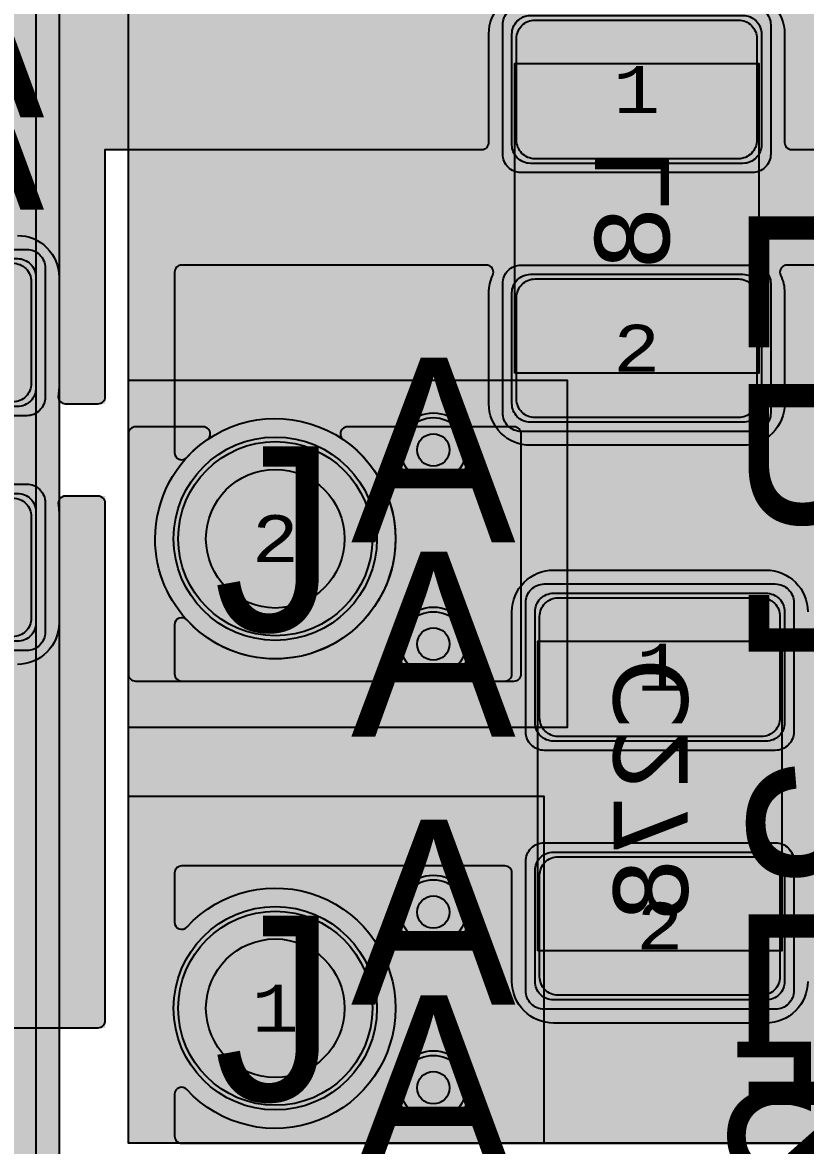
# Model space of a CAD drawing. Extents: x -28 to 199, y -61 to 255.
# Drawn here: x 21.35 to 29.83, y 217.97 to 230.12 of the extents above; entities that cross this region are included whole.
import ezdxf
from ezdxf.enums import TextEntityAlignment as Align

# ---------------------------------------------------------------- set-up
doc = ezdxf.new("R2010")
doc.units = 0
doc.header["$MEASUREMENT"] = 0
for name, color, linetype in [('ASSEMBLY_OUTLINES_BTM', 191, 'CONTINUOUS'), ('ASSEMBLY_PART_NUMBERS_BTM', 191, 'CONTINUOUS'), ('ASSEMBLY_REF_DES_BTM', 191, 'CONTINUOUS'), ('DRILL_DRAWING', 21, 'CONTINUOUS'), ('GENERATED_SILKSCREEN_BTM', 255, 'CONTINUOUS'), ('PART_HOLES_LAYER_2', 30, 'CONTINUOUS'), ('PART_HOLES_LAYER_3', 30, 'CONTINUOUS'), ('PART_HOLES_LAYER_BOTTOM', 30, 'CONTINUOUS'), ('PART_HOLES_LAYER_TOP', 30, 'CONTINUOUS'), ('PART_PADS_LAYER_2', 230, 'CONTINUOUS'), ('PART_PADS_LAYER_3', 81, 'CONTINUOUS'), ('PART_PADS_LAYER_BOTTOM', 10, 'CONTINUOUS'), ('PART_PADS_LAYER_TOP', 150, 'CONTINUOUS'), ('PART_PADS_SMD_BTM', 10, 'CONTINUOUS'), ('PIN_NUMBERS_BTM', 8, 'CONTINUOUS'), ('PIN_NUMBERS_TOP', 8, 'CONTINUOUS'), ('PLACEMENT_OUTLINES_BTM', 222, 'CONTINUOUS'), ('PLANE_DATA_LAYER_2', 230, 'CONTINUOUS'), ('PLANE_DATA_LAYER_3', 81, 'CONTINUOUS'), ('PLANE_DATA_LAYER_BOTTOM', 10, 'CONTINUOUS'), ('PLANE_DATA_LAYER_TOP', 150, 'CONTINUOUS'), ('PLANE_SHAPES_LAYER_2', 230, 'CONTINUOUS'), ('PLANE_SHAPES_LAYER_3', 81, 'CONTINUOUS'), ('PLANE_SHAPES_LAYER_BOTTOM', 10, 'CONTINUOUS'), ('PLANE_SHAPES_LAYER_TOP', 150, 'CONTINUOUS'), ('SILKSCREEN_OUTLINES_BTM', 211, 'CONTINUOUS'), ('SOLDERMASK_PADS_BTM', 12, 'CONTINUOUS'), ('SOLDERMASK_PADS_TOP', 180, 'CONTINUOUS'), ('SOLDERPASTE_PADS_BTM', 12, 'CONTINUOUS'), ('VIA_HOLES_LAYER_2', 30, 'CONTINUOUS'), ('VIA_HOLES_LAYER_3', 30, 'CONTINUOUS'), ('VIA_HOLES_LAYER_BOTTOM', 30, 'CONTINUOUS'), ('VIA_HOLES_LAYER_TOP', 30, 'CONTINUOUS'), ('VIA_PADS_LAYER_2', 230, 'CONTINUOUS'), ('VIA_PADS_LAYER_3', 81, 'CONTINUOUS'), ('VIA_PADS_LAYER_BOTTOM', 10, 'CONTINUOUS'), ('VIA_PADS_LAYER_TOP', 150, 'CONTINUOUS')]:
    doc.layers.add(name, color=color, linetype=linetype)
doc.styles.add('COURIER_NEW', font='COUR.TTF')
doc.styles.add('VERDANA', font='verdana.TTF')
doc.styles.add('VERIBEST_GERBER_0', font='txt')

msp = doc.modelspace()

# ---------------------------------------------------------------- hatches: boundary and pattern name
at = {"layer": 'PART_HOLES_LAYER_2'}
h = msp.add_hatch(color=256, dxfattribs=at)
edge = h.paths.add_edge_path()
edge.add_arc((24.09, 224.54), 0.75, 0, 360)
h = msp.add_hatch(color=256, dxfattribs=at)
edge = h.paths.add_edge_path()
edge.add_arc((24.09, 219.46), 0.75, 0, 360)
at = {"layer": 'PART_HOLES_LAYER_3'}
h = msp.add_hatch(color=256, dxfattribs=at)
edge = h.paths.add_edge_path()
edge.add_arc((24.09, 224.54), 0.75, 0, 360)
h = msp.add_hatch(color=256, dxfattribs=at)
edge = h.paths.add_edge_path()
edge.add_arc((24.09, 219.46), 0.75, 0, 360)
at = {"layer": 'PART_HOLES_LAYER_BOTTOM'}
h = msp.add_hatch(color=256, dxfattribs=at)
edge = h.paths.add_edge_path()
edge.add_arc((24.09, 224.54), 0.75, 0, 360)
h = msp.add_hatch(color=256, dxfattribs=at)
edge = h.paths.add_edge_path()
edge.add_arc((24.09, 219.46), 0.75, 0, 360)
at = {"layer": 'PART_HOLES_LAYER_TOP'}
h = msp.add_hatch(color=256, dxfattribs=at)
edge = h.paths.add_edge_path()
edge.add_arc((24.09, 224.54), 0.75, 0, 360)
h = msp.add_hatch(color=256, dxfattribs=at)
edge = h.paths.add_edge_path()
edge.add_arc((24.09, 219.46), 0.75, 0, 360)
at = {"layer": 'PLANE_DATA_LAYER_2'}
h = msp.add_hatch(color=256, dxfattribs=at)
h.paths.add_polyline_path([(41.75, 247.0762, -0.414213562373095), (41.6738, 247), (34.2809, 247, -0.414213562373095), (34.2047, 247.0762, -0.1307958477529878), (34.214781, 247.114078, 0.1307977825028739), (34.4, 247.809999), (34.4, 247.81, 0.9999999999999999), (31.6, 247.81), (31.6, 247.809999, 0.1307977825028742), (31.785219, 247.114078, -0.1307958477529818), (31.7953, 247.0762, -0.414213562373095), (31.7191, 247), (28.250008, 247, 0.414213562373095), (28.25, 246.999992), (28.25, 236.8262, -0.414213562373095), (28.1738, 236.75), (21.750008, 236.75, 0.414213562373095), (21.75, 236.749992), (21.75, 215.3262, -0.414213562373095), (21.6738, 215.25), (10.3262, 215.25, -0.414213562373095), (10.25, 215.3262), (10.25, 218.4238, -0.414213562373095), (10.3262, 218.5), (18.999992, 218.5, 0.414213562373095), (19, 218.500008), (19, 245.951731, -0.2172281016350346), (19.026232, 246.00926, 0.4559799258002442), (19.026232, 246.99074, -0.2172281016350346), (19, 247.048269), (19, 252.999992, 0.414213562373095), (18.999992, 253), (8.3262, 253, -0.414213562373095), (8.25, 253.0762), (8.25, 253.9238, -0.414213562373095), (8.3262, 254), (33.1738, 254, -0.414213562373095), (33.25, 253.9238), (33.25, 250.000008, 0.414213562373095), (33.250008, 250), (35.499121, 250, -0.816242622145859), (35.529028, 249.853714, 4.891402619281545), (36.470972, 249.853714, -0.816242622145859), (36.500879, 250), (38.499121, 250, -0.816242622145859), (38.529028, 249.853714, 4.891402619281545), (39.470972, 249.853714, -0.816242622145859), (39.500879, 250), (41.499121, 250, -0.816242622145859), (41.529028, 249.853714, 0.7138330854382425), (41.693277, 247.589862, -0.3403824249061749), (41.75, 247.516193)], flags=0)
h.paths.add_polyline_path([(12.5, 216.75, -0.9999999999999999), (15, 216.75, -0.9999999999999999)], flags=0)
h.paths.add_polyline_path([(23, 245.25, -0.9999999999999999), (25.5, 245.25, -0.9999999999999999)], flags=0)
h = msp.add_hatch(color=256, dxfattribs=at)
h.paths.add_polyline_path([(39.25, 218.0762, -0.414213562373095), (39.1738, 218), (27.0762, 218, -0.414213562373095), (27, 218.0762), (27, 221.75), (22.5762, 221.75, -0.414213562373095), (22.5, 221.8262), (22.5, 235.6738, -0.414213562373095), (22.5762, 235.75), (39.1738, 235.75, -0.414213562373095), (39.25, 235.6738)], flags=0)
h.paths.add_polyline_path([(22.79, 224.54, -0.9999999999999999), (25.39, 224.54, -0.9999999999999999)], flags=0)
h.paths.add_polyline_path([(22.79, 232.16, -0.9999999999999999), (25.39, 232.16, -0.9999999999999999)], flags=0)
for points in [[(24.09, 224.54), (23.11688, 225.51312)], [(24.09, 224.54), (25.06312, 225.51312)], [(24.09, 224.54), (23.11688, 223.56688)], [(24.09, 224.54), (25.06312, 223.56688)], [(24.09, 219.46), (23.11688, 220.43312)], [(24.09, 219.46), (25.06312, 220.43312)], [(24.09, 219.46), (23.11688, 218.48688)], [(24.09, 219.46), (25.06312, 218.48688)]]:
    msp.add_hatch(color=256, dxfattribs=at).paths.add_polyline_path(points, is_closed=False, flags=0)
h = msp.add_hatch(color=256, dxfattribs=at)
h.paths.add_polyline_path([(26.25, 218.0762, -0.414213562373095), (26.1738, 218), (22.5762, 218, -0.414213562373095), (22.5, 218.0762), (22.5, 220.9238, -0.414213562373095), (22.5762, 221), (26.1738, 221, -0.414213562373095), (26.25, 220.9238)], flags=0)
h.paths.add_polyline_path([(22.79, 219.46, -0.9999999999999999), (25.39, 219.46, -0.9999999999999999)], flags=0)
at = {"layer": 'PLANE_DATA_LAYER_3'}
h = msp.add_hatch(color=256, dxfattribs=at)
h.paths.add_polyline_path([(43.5, 247.0762, -0.414213562373095), (43.4238, 247), (34.2809, 247, -0.414213562373095), (34.2047, 247.0762, -0.1307958477529878), (34.214781, 247.114078, 0.1307977825028739), (34.4, 247.809999), (34.4, 247.81, 0.9999999999999999), (31.6, 247.81), (31.6, 247.809999, 0.1307977825028742), (31.785219, 247.114078, -0.1307958477529818), (31.7953, 247.0762, -0.414213562373095), (31.7191, 247), (28.250008, 247, 0.414213562373095), (28.25, 246.999992), (28.25, 236.8262, -0.414213562373095), (28.1738, 236.75), (21.500008, 236.75, 0.414213562373095), (21.5, 236.749992), (21.5, 215.3262, -0.414213562373095), (21.4238, 215.25), (10.3262, 215.25, -0.414213562373095), (10.25, 215.3262), (10.25, 218.4238, -0.414213562373095), (10.3262, 218.5), (18.999992, 218.5, 0.414213562373095), (19, 218.500008), (19, 245.951731, -0.2172281016350346), (19.026232, 246.00926, 0.4559799258002442), (19.026232, 246.99074, -0.2172281016350346), (19, 247.048269), (19, 253.9238, -0.414213562373095), (19.0762, 254), (33.4238, 254, -0.414213562373095), (33.5, 253.9238), (33.5, 250.000008, 0.414213562373095), (33.500008, 250), (35.499121, 250, -0.816242622145859), (35.529028, 249.853714, 4.891402619281545), (36.470972, 249.853714, -0.816242622145859), (36.500879, 250), (38.499121, 250, -0.816242622145859), (38.529028, 249.853714, 4.891402619281545), (39.470972, 249.853714, -0.816242622145859), (39.500879, 250), (41.499121, 250, -0.816242622145859), (41.529028, 249.853714, 4.891402619281545), (42.470972, 249.853714, -0.816242622145859), (42.500879, 250), (43.4238, 250, -0.414213562373095), (43.5, 249.9238)], flags=0)
h.paths.add_polyline_path([(12.5, 216.75, -0.9999999999999999), (15, 216.75, -0.9999999999999999)], flags=0)
h.paths.add_polyline_path([(23, 245.25, -0.9999999999999999), (25.5, 245.25, -0.9999999999999999)], flags=0)
h = msp.add_hatch(color=256, dxfattribs=at)
h.paths.add_polyline_path([(39.25, 218.0762, -0.414213562373095), (39.1738, 218), (27.0762, 218, -0.414213562373095), (27, 218.0762), (27, 221.75), (22.5762, 221.75, -0.414213562373095), (22.5, 221.8262), (22.5, 235.6738, -0.414213562373095), (22.5762, 235.75), (39.1738, 235.75, -0.414213562373095), (39.25, 235.6738)], flags=0)
h.paths.add_polyline_path([(22.79, 224.54, -0.9999999999999999), (25.39, 224.54, -0.9999999999999999)], flags=0)
h.paths.add_polyline_path([(22.79, 232.16, -0.9999999999999999), (25.39, 232.16, -0.9999999999999999)], flags=0)
for points in [[(24.09, 224.54), (23.11688, 225.51312)], [(24.09, 224.54), (25.06312, 225.51312)], [(24.09, 224.54), (23.11688, 223.56688)], [(24.09, 224.54), (25.06312, 223.56688)], [(24.09, 219.46), (23.11688, 220.43312)], [(24.09, 219.46), (25.06312, 220.43312)], [(24.09, 219.46), (23.11688, 218.48688)], [(24.09, 219.46), (25.06312, 218.48688)]]:
    msp.add_hatch(color=256, dxfattribs=at).paths.add_polyline_path(points, is_closed=False, flags=0)
h = msp.add_hatch(color=256, dxfattribs=at)
h.paths.add_polyline_path([(26.25, 218.0762, -0.414213562373095), (26.1738, 218), (22.5762, 218, -0.414213562373095), (22.5, 218.0762), (22.5, 220.9238, -0.414213562373095), (22.5762, 221), (26.1738, 221, -0.414213562373095), (26.25, 220.9238)], flags=0)
h.paths.add_polyline_path([(22.79, 219.46, -0.9999999999999999), (25.39, 219.46, -0.9999999999999999)], flags=0)
at = {"layer": 'PLANE_DATA_LAYER_BOTTOM'}
for points in [[(39.25, 235.6738, 0.414213562373095), (39.1738, 235.75), (30.876235, 235.75, 0.414213562373095), (30.800035, 235.6738, 0.1102715230291902), (30.807271, 235.641391, -0.1102702020921212), (30.85, 235.45), (30.85, 234.25, -0.414213562373095), (30.4, 233.8), (28.1, 233.8, -0.414213562373095), (27.65, 234.25), (27.65, 235.45, -0.1102702020921212), (27.692729, 235.641391, 0.1102715230291902), (27.699965, 235.6738, 0.414213562373095), (27.623765, 235.75), (27.0762, 235.75, 0.414213562373095), (27, 235.6738), (27, 233.5762, 0.414213562373095), (27.0762, 233.5), (33.0238, 233.5, 0.414213562373095), (33.1, 233.5762), (33.1, 234.5, -0.414213562373095), (33.55, 234.95), (34.95, 234.95, -0.414213562373095), (35.4, 234.5), (35.4, 233.5762, 0.414213562373095), (35.4762, 233.5), (37.999992, 233.5, -0.414213562373095), (38, 233.499992), (38, 221.000008, -0.414213562373095), (37.999992, 221), (36.4762, 221, 0.414213562373095), (36.4, 220.9238), (36.4, 219.75, -0.414213562373095), (35.95, 219.3), (34.55, 219.3, -0.414213562373095), (34.1, 219.75), (34.1, 220.9238, 0.414213562373095), (34.0238, 221), (33.6762, 221, 0.414213562373095), (33.6, 220.9238), (33.6, 219.75, -0.414213562373095), (33.15, 219.3), (30.85, 219.3, -0.414213562373095), (30.4, 219.75), (30.4, 220.9238, 0.414213562373095), (30.3238, 221), (29.9262, 221, 0.414213562373095), (29.85, 220.9238), (29.85, 219.75, -0.414213562373095), (29.4, 219.3), (27.1, 219.3, -0.414213562373095), (26.65, 219.75), (26.65, 220.9238, 0.414213562373095), (26.5738, 221), (23.0762, 221, 0.414213562373095), (23, 220.9238), (23, 220.390664, 0.6837410434236522), (23.132334, 220.339133, -0.6837414230004993), (25.39, 219.46, -0.6837414230004993), (23.132334, 218.580867, 0.6837410434235515), (23, 218.529336), (23, 218.0762, 0.414213562373095), (23.0762, 218), (39.1738, 218, 0.414213562373095), (39.25, 218.0762)], [(30, 230.6738, 0.414213562373095), (29.9238, 230.75), (22.250008, 230.75, -0.414213562373095), (22.25, 230.750008), (22.25, 235.4238, 0.414213562373095), (22.1738, 235.5), (17.3262, 235.5, 0.414213562373095), (17.25, 235.4238), (17.25, 226.0762, 0.414213562373095), (17.3262, 226), (18.182228, 226, 0.414213562373095), (18.258428, 226.0762), (18.258428, 226.076202, 0.044825220367685), (18.257208, 226.089783, -0.0448344927474776), (18.25, 226.17), (18.25, 227.37, -0.414213562373095), (18.7, 227.82), (21.3, 227.82, -0.414213562373095), (21.75, 227.37), (21.75, 226.17, -0.0448344927474776), (21.742792, 226.089783, 0.044825220367685), (21.741572, 226.076202), (21.741572, 226.0762, 0.414213562373095), (21.817772, 226), (22.1738, 226, 0.414213562373095), (22.25, 226.0762), (22.25, 228.749992, -0.414213562373095), (22.250008, 228.75), (26.3238, 228.75, 0.414213562373095), (26.4, 228.8262), (26.4, 230, -0.414213562373095), (26.85, 230.45), (29.15, 230.45, -0.414213562373095), (29.6, 230), (29.6, 228.8262, 0.414213562373095), (29.6762, 228.75), (29.9238, 228.75, 0.414213562373095), (30, 228.8262)], [(36.75, 227.4238, 0.414213562373095), (36.6738, 227.5), (34.7262, 227.5, 0.414213562373095), (34.65, 227.4238), (34.65, 226.75, -0.414213562373095), (34.3, 226.4), (33.7, 226.4, -0.414213562373095), (33.35, 226.75), (33.35, 227.4238, 0.414213562373095), (33.2738, 227.5), (32.5762, 227.5, 0.414213562373095), (32.5, 227.4238), (32.5, 227.05, -0.414213562373095), (32.05, 226.6), (31.45, 226.6, -0.414213562373095), (31, 227.05), (31, 227.4238, 0.414213562373095), (30.9238, 227.5), (29.626235, 227.5, 0.414213562373095), (29.550035, 227.4238, 0.1102715230291902), (29.557271, 227.391391, -0.1102702020921212), (29.6, 227.2), (29.6, 226, -0.414213562373095), (29.15, 225.55), (26.85, 225.55, -0.414213562373095), (26.4, 226), (26.4, 227.2, -0.1102702020921212), (26.442729, 227.391391, 0.1102715230291902), (26.449965, 227.4238, 0.414213562373095), (26.373765, 227.5), (23.0762, 227.5, 0.414213562373095), (23, 227.4238), (23, 225.470664, 0.6837410434235515), (23.132334, 225.419133, -0.6837414230004993), (25.39, 224.54, -0.6837414230004993), (23.132334, 223.660867, 0.6837410434236522), (23, 223.609336), (23, 223.0762, 0.414213562373095), (23.0762, 223), (26.5738, 223, 0.414213562373095), (26.65, 223.0762), (26.65, 223.75, -0.414213562373095), (27.1, 224.2), (29.4, 224.2, -0.414213562373095), (29.85, 223.75), (29.85, 223.0762, 0.414213562373095), (29.9262, 223), (30.3238, 223, 0.414213562373095), (30.4, 223.0762), (30.4, 223.75, -0.414213562373095), (30.85, 224.2), (33.15, 224.2, -0.414213562373095), (33.6, 223.75), (33.6, 223.0762, 0.414213562373095), (33.6762, 223), (34.0238, 223, 0.414213562373095), (34.1, 223.0762), (34.1, 223.75, -0.414213562373095), (34.55, 224.2), (35.95, 224.2, -0.414213562373095), (36.4, 223.75), (36.4, 223.0762, 0.414213562373095), (36.4762, 223), (36.6738, 223, 0.414213562373095), (36.75, 223.0762)], [(22.25, 224.9238, 0.414213562373095), (22.1738, 225), (21.817772, 225, 0.414213562373095), (21.741572, 224.9238), (21.741572, 224.923798, 0.044825220367685), (21.742792, 224.910217, -0.0448344927474776), (21.75, 224.83), (21.75, 223.63, -0.414213562373095), (21.3, 223.18), (18.7, 223.18, -0.414213562373095), (18.25, 223.63), (18.25, 224.83, -0.0448344927474776), (18.257208, 224.910217, 0.044825220367685), (18.258428, 224.923798), (18.258428, 224.9238, 0.414213562373095), (18.182228, 225), (17.3262, 225, 0.414213562373095), (17.25, 224.9238), (17.25, 220.250008, -0.414213562373095), (17.249992, 220.25), (0.7112, 220.25, 0.414213562373095), (0.635, 220.1738), (0.635, 218.507564, 0.494743882140585), (0.7313, 218.434063, -0.0668333688810434), (0.85, 218.45), (3.15, 218.45, -0.414213562373095), (3.6, 218), (3.6, 216.8, -0.1102702020921212), (3.557271, 216.608609, 0.1102715230291921), (3.550035, 216.5762, 0.414213562373095), (3.626235, 216.5), (4.749992, 216.5, -0.414213562373095), (4.75, 216.499992), (4.75, 215.3262, 0.414213562373095), (4.8262, 215.25), (9.1738, 215.25, 0.414213562373095), (9.25, 215.3262), (9.25, 215.5238, 0.414213562373095), (9.1738, 215.6), (8, 215.6, -0.3053884951380081), (7.582979, 215.880905, 0.6601692314470717), (7.442861, 215.883513, -0.2952474563987833), (6.85, 215.5), (5.65, 215.5, -0.414213562373095), (5, 216.15), (5, 217.35, -0.414213562373095), (5.65, 218), (6.85, 218, -0.2952474563987833), (7.442861, 217.616487, 0.6601692314470717), (7.582979, 217.619095, -0.3053884951380083), (8, 217.9), (9.1738, 217.9, 0.414213562373095), (9.25, 217.9762), (9.25, 219.249992, -0.414213562373095), (9.250008, 219.25), (22.1738, 219.25, 0.414213562373095), (22.25, 219.3262)]]:
    msp.add_hatch(color=256, dxfattribs=at).paths.add_polyline_path(points, flags=0)
for points in [[(26.9, 229.4), (26.3238, 229.4)], [(29.1, 229.4), (29.6762, 229.4)], [(26.9, 227.15), (26.3238, 227.189735)], [(29.1, 227.15), (29.6762, 227.189723)], [(21.25, 226.77), (21.8262, 226.77)], [(26.9, 226.05), (26.47792, 225.62792)], [(29.1, 226.05), (29.52208, 225.62792)], [(24.09, 224.54), (23.461198, 225.764147)], [(24.09, 224.54), (25.281548, 225.228578)], [(24.09, 224.54), (24.83669, 223.383981)], [(21.25, 224.23), (21.8262, 224.23)], [(28.25, 223.7), (28.25, 224.2762)], [(27.15, 223.475006), (26.5738, 223.475006)], [(29.35, 223.474995), (29.9262, 223.474995)], [(24.09, 219.46), (23.401422, 220.651548)], [(27.15, 220.35), (26.5738, 220.35)], [(29.35, 220.35), (29.9262, 220.35)], [(24.09, 219.46), (25.23344, 220.225814)], [(28.25, 219.8), (28.25, 219.2238)], [(24.09, 219.46), (24.947494, 218.383603)]]:
    msp.add_hatch(color=256, dxfattribs=at).paths.add_polyline_path(points, is_closed=False, flags=0)
at = {"layer": 'PLANE_DATA_LAYER_TOP'}
h = msp.add_hatch(color=256, dxfattribs=at)
h.paths.add_polyline_path([(43.5, 247.0762, -0.414213562373095), (43.4238, 247), (34.2809, 247, -0.414213562373095), (34.2047, 247.0762, -0.1307958477529878), (34.214781, 247.114078, 0.1307977825028739), (34.4, 247.809999), (34.4, 247.81, 0.9999999999999999), (31.6, 247.81), (31.6, 247.809999, 0.1307977825028742), (31.785219, 247.114078, -0.1307958477529818), (31.7953, 247.0762, -0.414213562373095), (31.7191, 247), (28.250008, 247, 0.414213562373095), (28.25, 246.999992), (28.25, 236.8262, -0.414213562373095), (28.1738, 236.75), (21.500008, 236.75, 0.414213562373095), (21.5, 236.749992), (21.5, 215.3262, -0.414213562373095), (21.4238, 215.25), (10.3262, 215.25, -0.414213562373095), (10.25, 215.3262), (10.25, 218.4238, -0.414213562373095), (10.3262, 218.5), (18.999992, 218.5, 0.414213562373095), (19, 218.500008), (19, 246.019917, -0.199968907865633), (19.022538, 246.074017, 0.416593850249483), (19.022538, 246.925983, -0.199968907865633), (19, 246.980083), (19, 249.9238, -0.414213562373095), (19.0762, 250), (35.645373, 250, -0.414213562373095), (35.721573, 249.9238, -0.3306629527582211), (35.667411, 249.850856, 6.7676794137703995), (36.332589, 249.850856, -0.3306629527582209), (36.278427, 249.9238, -0.414213562373095), (36.354627, 250), (38.645373, 250, -0.414213562373095), (38.721573, 249.9238, -0.3306629527582211), (38.667411, 249.850856, 6.7676794137703995), (39.332589, 249.850856, -0.3306629527582209), (39.278427, 249.9238, -0.414213562373095), (39.354627, 250), (41.645373, 250, -0.414213562373095), (41.721573, 249.9238, -0.3306629527582211), (41.667411, 249.850856, 6.7676794137703995), (42.332589, 249.850856, -0.3306629527582209), (42.278427, 249.9238, -0.414213562373095), (42.354627, 250), (43.4238, 250, -0.414213562373095), (43.5, 249.9238)], flags=0)
h.paths.add_polyline_path([(12.5, 216.75, -0.9999999999999999), (15, 216.75, -0.9999999999999999)], flags=0)
h.paths.add_polyline_path([(23, 245.25, -0.9999999999999999), (25.5, 245.25, -0.9999999999999999)], flags=0)
h = msp.add_hatch(color=256, dxfattribs=at)
h.paths.add_polyline_path([(39.25, 218.0762, -0.414213562373095), (39.1738, 218), (22.5762, 218, -0.414213562373095), (22.5, 218.0762), (22.5, 222.4238, -0.414213562373095), (22.5762, 222.5), (27.249992, 222.5, 0.414213562373095), (27.25, 222.500008), (27.25, 226.249992, 0.414213562373095), (27.249992, 226.25), (22.5762, 226.25, -0.414213562373095), (22.5, 226.3262), (22.5, 235.6738, -0.414213562373095), (22.5762, 235.75), (39.1738, 235.75, -0.414213562373095), (39.25, 235.6738)], flags=0)
h.paths.add_polyline_path([(22.79, 219.46, -0.9999999999999999), (25.39, 219.46, -0.9999999999999999)], flags=0)
h.paths.add_polyline_path([(22.79, 232.16, -0.9999999999999999), (25.39, 232.16, -0.9999999999999999)], flags=0)
msp.add_hatch(color=256, dxfattribs=at).paths.add_polyline_path([(26.75, 225.6738, 0.414213562373095), (26.6738, 225.75), (24.870015, 225.75, 0.414213562373095), (24.793815, 225.6738, 0.2468874678054827), (24.826826, 225.611022, -0.2468885573811489), (25.39, 224.54, -0.9999999999999999), (22.79, 224.54, -0.246888557381149), (23.353174, 225.611022, 0.2468874678054828), (23.386185, 225.6738, 0.414213562373095), (23.309985, 225.75), (22.5762, 225.75, 0.414213562373095), (22.5, 225.6738), (22.5, 223.0762, 0.414213562373095), (22.5762, 223), (26.6738, 223, 0.414213562373095), (26.75, 223.0762)], flags=0)
for points in [[(24.09, 224.54), (23.001971, 225.382685)], [(24.09, 224.54), (25.178029, 225.382685)], [(24.09, 224.54), (23.11688, 223.56688)], [(24.09, 224.54), (25.06312, 223.56688)], [(24.09, 219.46), (23.11688, 220.43312)], [(24.09, 219.46), (25.06312, 220.43312)], [(24.09, 219.46), (23.11688, 218.48688)], [(24.09, 219.46), (25.06312, 218.48688)]]:
    msp.add_hatch(color=256, dxfattribs=at).paths.add_polyline_path(points, is_closed=False, flags=0)
at = {"layer": 'PLANE_SHAPES_LAYER_2'}
for points in [[(26, 236.75), (21.75, 236.75), (21.75, 215.25), (10.25, 215.25), (10.25, 218.5), (19, 218.5), (19, 254), (26, 254)], [(39.25, 218), (27, 218), (27, 221.75), (22.5, 221.75), (22.5, 235.75), (39.25, 235.75)]]:
    msp.add_hatch(color=256, dxfattribs=at).paths.add_polyline_path(points, flags=0)
at = {"layer": 'PLANE_SHAPES_LAYER_3'}
for points in [[(28.25, 236.75), (21.5, 236.75), (21.5, 215.25), (10.25, 215.25), (10.25, 218.5), (19, 218.5), (19, 254), (28.25, 254)], [(39.25, 218), (27, 218), (27, 221.75), (22.5, 221.75), (22.5, 235.75), (39.25, 235.75)]]:
    msp.add_hatch(color=256, dxfattribs=at).paths.add_polyline_path(points, flags=0)
at = {"layer": 'PLANE_SHAPES_LAYER_TOP'}
for points in [[(26, 236.75), (21.5, 236.75), (21.5, 215.25), (10.25, 215.25), (10.25, 218.5), (19, 218.5), (19, 250), (26, 250)], [(39.25, 218), (22.5, 218), (22.5, 222.5), (27.25, 222.5), (27.25, 226.25), (22.5, 226.25), (22.5, 235.75), (39.25, 235.75)]]:
    msp.add_hatch(color=256, dxfattribs=at).paths.add_polyline_path(points, flags=0)
at = {"layer": 'VIA_HOLES_LAYER_2'}
h = msp.add_hatch(color=256, dxfattribs=at)
edge = h.paths.add_edge_path()
edge.add_arc((25.8, 225.5), 0.175, 0, 360)
h = msp.add_hatch(color=256, dxfattribs=at)
edge = h.paths.add_edge_path()
edge.add_arc((25.8, 223.4), 0.175, 0, 360)
h = msp.add_hatch(color=256, dxfattribs=at)
edge = h.paths.add_edge_path()
edge.add_arc((25.8, 220.5), 0.175, 0, 360)
h = msp.add_hatch(color=256, dxfattribs=at)
edge = h.paths.add_edge_path()
edge.add_arc((25.8, 218.6), 0.175, 0, 360)
at = {"layer": 'VIA_HOLES_LAYER_3'}
h = msp.add_hatch(color=256, dxfattribs=at)
edge = h.paths.add_edge_path()
edge.add_arc((25.8, 225.5), 0.175, 0, 360)
h = msp.add_hatch(color=256, dxfattribs=at)
edge = h.paths.add_edge_path()
edge.add_arc((25.8, 223.4), 0.175, 0, 360)
h = msp.add_hatch(color=256, dxfattribs=at)
edge = h.paths.add_edge_path()
edge.add_arc((25.8, 220.5), 0.175, 0, 360)
h = msp.add_hatch(color=256, dxfattribs=at)
edge = h.paths.add_edge_path()
edge.add_arc((25.8, 218.6), 0.175, 0, 360)
at = {"layer": 'VIA_HOLES_LAYER_BOTTOM'}
h = msp.add_hatch(color=256, dxfattribs=at)
edge = h.paths.add_edge_path()
edge.add_arc((25.8, 225.5), 0.175, 0, 360)
h = msp.add_hatch(color=256, dxfattribs=at)
edge = h.paths.add_edge_path()
edge.add_arc((25.8, 223.4), 0.175, 0, 360)
h = msp.add_hatch(color=256, dxfattribs=at)
edge = h.paths.add_edge_path()
edge.add_arc((25.8, 220.5), 0.175, 0, 360)
h = msp.add_hatch(color=256, dxfattribs=at)
edge = h.paths.add_edge_path()
edge.add_arc((25.8, 218.6), 0.175, 0, 360)
at = {"layer": 'VIA_HOLES_LAYER_TOP'}
h = msp.add_hatch(color=256, dxfattribs=at)
edge = h.paths.add_edge_path()
edge.add_arc((25.8, 225.5), 0.175, 0, 360)
h = msp.add_hatch(color=256, dxfattribs=at)
edge = h.paths.add_edge_path()
edge.add_arc((25.8, 223.4), 0.175, 0, 360)
h = msp.add_hatch(color=256, dxfattribs=at)
edge = h.paths.add_edge_path()
edge.add_arc((25.8, 220.5), 0.175, 0, 360)
h = msp.add_hatch(color=256, dxfattribs=at)
edge = h.paths.add_edge_path()
edge.add_arc((25.8, 218.6), 0.175, 0, 360)

# ---------------------------------------------------------------- linework, layer by layer
at = {"layer": 'ASSEMBLY_OUTLINES_BTM'}
for points in [[(26.68, 226.33), (26.68, 229.68), (29.32, 229.68), (29.32, 226.33)], [(26.93, 220.08), (26.93, 223.43), (29.57, 223.43), (29.57, 220.08)]]:
    msp.add_lwpolyline(points, close=True, dxfattribs=at)
at = {"layer": 'GENERATED_SILKSCREEN_BTM', "const_width": 0.15}
for points in [[(26.680005, 227.416164, 1.1642e-05), (26.679995, 227.416156), (26.679995, 228.583844, 1.1642e-05), (26.680005, 228.583836), (26.680005, 227.416164)], [(29.320005, 227.416156, 1.1642e-05), (29.319995, 227.416164), (29.319995, 228.583836, 1.1642e-05), (29.320005, 228.583844), (29.320005, 227.416156)], [(26.930005, 221.166164, 1.1642e-05), (26.929995, 221.166156), (26.929995, 222.333844, 1.1642e-05), (26.930005, 222.333836), (26.930005, 221.166164)], [(29.570005, 221.166156, 1.1642e-05), (29.569995, 221.166164), (29.569995, 222.333836, 1.1642e-05), (29.570005, 222.333844), (29.570005, 221.166156)]]:
    msp.add_lwpolyline(points, format="xyb", dxfattribs=at)
at = {"layer": 'PART_HOLES_LAYER_2'}
for centre in [(24.09, 224.54), (24.09, 219.46)]:
    msp.add_circle(centre, 0.75, dxfattribs=at)
at = {"layer": 'PART_HOLES_LAYER_3'}
for centre in [(24.09, 224.54), (24.09, 219.46)]:
    msp.add_circle(centre, 0.75, dxfattribs=at)
at = {"layer": 'PART_HOLES_LAYER_BOTTOM'}
for centre in [(24.09, 224.54), (24.09, 219.46)]:
    msp.add_circle(centre, 0.75, dxfattribs=at)
at = {"layer": 'PART_HOLES_LAYER_TOP'}
for centre in [(24.09, 224.54), (24.09, 219.46)]:
    msp.add_circle(centre, 0.75, dxfattribs=at)
at = {"layer": 'PART_PADS_LAYER_2'}
for centre in [(24.09, 224.54), (24.09, 219.46)]:
    msp.add_circle(centre, 1.05, dxfattribs=at)
at = {"layer": 'PART_PADS_LAYER_3'}
for centre in [(24.09, 224.54), (24.09, 219.46)]:
    msp.add_circle(centre, 1.05, dxfattribs=at)
at = {"layer": 'PART_PADS_LAYER_BOTTOM'}
for centre in [(24.09, 224.54), (24.09, 219.46)]:
    msp.add_circle(centre, 1.05, dxfattribs=at)
at = {"layer": 'PART_PADS_LAYER_TOP'}
for centre in [(24.09, 224.54), (24.09, 219.46)]:
    msp.add_circle(centre, 1.05, dxfattribs=at)
at = {"layer": 'PART_PADS_SMD_BTM'}
for points in [[(29.35, 228.8, -0.4142135624), (29.15, 228.6), (26.85, 228.6, -0.4142135624), (26.65, 228.8), (26.65, 230, -0.4142135624), (26.85, 230.2), (29.15, 230.2, -0.4142135624), (29.35, 230)], [(18.5, 227.37, -0.4142135624), (18.7, 227.57), (21.3, 227.57, -0.4142135624), (21.5, 227.37), (21.5, 226.17, -0.4142135624), (21.3, 225.97), (18.7, 225.97, -0.4142135624), (18.5, 226.17)], [(29.35, 226, -0.4142135624), (29.15, 225.8), (26.85, 225.8, -0.4142135624), (26.65, 226), (26.65, 227.2, -0.4142135624), (26.85, 227.4), (29.15, 227.4, -0.4142135624), (29.35, 227.2)], [(18.5, 224.83, -0.4142135624), (18.7, 225.03), (21.3, 225.03, -0.4142135624), (21.5, 224.83), (21.5, 223.63, -0.4142135624), (21.3, 223.43), (18.7, 223.43, -0.4142135624), (18.5, 223.63)], [(29.6, 222.55, -0.4142135624), (29.4, 222.35), (27.1, 222.35, -0.4142135624), (26.9, 222.55), (26.9, 223.75, -0.4142135624), (27.1, 223.95), (29.4, 223.95, -0.4142135624), (29.6, 223.75)], [(29.6, 219.75, -0.4142135624), (29.4, 219.55), (27.1, 219.55, -0.4142135624), (26.9, 219.75), (26.9, 220.95, -0.4142135624), (27.1, 221.15), (29.4, 221.15, -0.4142135624), (29.6, 220.95)]]:
    msp.add_lwpolyline(points, format="xyb", close=True, dxfattribs=at)
at = {"layer": 'PLACEMENT_OUTLINES_BTM'}
for points in [[(26.68, 226.33), (26.68, 229.68), (29.32, 229.68), (29.32, 226.33)], [(26.93, 220.08), (26.93, 223.43), (29.57, 223.43), (29.57, 220.08)]]:
    msp.add_lwpolyline(points, close=True, dxfattribs=at)
at = {"layer": 'PLANE_DATA_LAYER_2', "const_width": 0.5}
for points in [[(24.09, 224.54), (23.11688, 225.51312)], [(24.09, 224.54), (25.06312, 225.51312)], [(24.09, 224.54), (23.11688, 223.56688)], [(24.09, 224.54), (25.06312, 223.56688)], [(24.09, 219.46), (23.11688, 220.43312)], [(24.09, 219.46), (25.06312, 220.43312)], [(24.09, 219.46), (23.11688, 218.48688)], [(24.09, 219.46), (25.06312, 218.48688)]]:
    msp.add_lwpolyline(points, dxfattribs=at)
at = {"layer": 'PLANE_DATA_LAYER_3', "const_width": 0.5}
for points in [[(24.09, 224.54), (23.11688, 225.51312)], [(24.09, 224.54), (25.06312, 225.51312)], [(24.09, 224.54), (23.11688, 223.56688)], [(24.09, 224.54), (25.06312, 223.56688)], [(24.09, 219.46), (23.11688, 220.43312)], [(24.09, 219.46), (25.06312, 220.43312)], [(24.09, 219.46), (23.11688, 218.48688)], [(24.09, 219.46), (25.06312, 218.48688)]]:
    msp.add_lwpolyline(points, dxfattribs=at)
at = {"layer": 'PLANE_DATA_LAYER_BOTTOM'}
for points in [[(29.15, 230.45, -0.4142135624), (29.6, 230), (29.6, 228.8262, 0.4142135624), (29.6762, 228.75), (29.9238, 228.75, 0.4142135624), (30, 228.8262), (30, 230.6738, 0.4142135624)], [(21.3, 227.82, -0.4142135624), (21.75, 227.37), (21.75, 226.17, -0.0448344927), (21.742792, 226.089783, 0.0448252204), (21.741572, 226.076202), (21.741572, 226.0762, 0.4142135624), (21.817772, 226), (22.1738, 226, 0.4142135624), (22.25, 226.0762), (22.25, 228.749992, -0.4142135624), (22.250008, 228.75), (26.3238, 228.75, 0.4142135624), (26.4, 228.8262), (26.4, 230, -0.4142135624), (26.85, 230.45)], [(30.9238, 227.5), (29.626235, 227.5, 0.4142135624), (29.550035, 227.4238, 0.110271523), (29.557271, 227.391391, -0.1102702021), (29.6, 227.2), (29.6, 226, -0.4142135624), (29.15, 225.55), (26.85, 225.55, -0.4142135624), (26.4, 226), (26.4, 227.2, -0.1102702021), (26.442729, 227.391391, 0.110271523), (26.449965, 227.4238, 0.4142135624), (26.373765, 227.5), (23.0762, 227.5, 0.4142135624), (23, 227.4238), (23, 225.470664, 0.6837410434), (23.132334, 225.419133, -0.683741423), (25.39, 224.54, -0.683741423), (23.132334, 223.660867, 0.6837410434), (23, 223.609336), (23, 223.0762, 0.4142135624), (23.0762, 223), (26.5738, 223, 0.4142135624), (26.65, 223.0762), (26.65, 223.75, -0.4142135624), (27.1, 224.2), (29.4, 224.2, -0.4142135624), (29.85, 223.75)], [(9.250008, 219.25), (22.1738, 219.25, 0.4142135624), (22.25, 219.3262), (22.25, 224.9238, 0.4142135624), (22.1738, 225), (21.817772, 225, 0.4142135624), (21.741572, 224.9238), (21.741572, 224.923798, 0.0448252204), (21.742792, 224.910217, -0.0448344927), (21.75, 224.83), (21.75, 223.63, -0.4142135624), (21.3, 223.18)], [(29.85, 219.75, -0.4142135624), (29.4, 219.3), (27.1, 219.3, -0.4142135624), (26.65, 219.75), (26.65, 220.9238, 0.4142135624), (26.5738, 221), (23.0762, 221, 0.4142135624), (23, 220.9238), (23, 220.390664, 0.6837410434), (23.132334, 220.339133, -0.683741423), (25.39, 219.46, -0.683741423), (23.132334, 218.580867, 0.6837410434), (23, 218.529336), (23, 218.0762, 0.4142135624), (23.0762, 218), (39.1738, 218, 0.4142135624)]]:
    msp.add_lwpolyline(points, format="xyb", dxfattribs=at)
at = {"layer": 'PLANE_DATA_LAYER_BOTTOM', "const_width": 0.5}
for points in [[(26.9, 229.4), (26.3238, 229.4)], [(29.1, 229.4), (29.6762, 229.4)], [(26.9, 227.15), (26.3238, 227.189735)], [(29.1, 227.15), (29.6762, 227.189723)], [(21.25, 226.77), (21.8262, 226.77)], [(26.9, 226.05), (26.47792, 225.62792)], [(29.1, 226.05), (29.52208, 225.62792)], [(24.09, 224.54), (23.461198, 225.764147)], [(24.09, 224.54), (25.281548, 225.228578)], [(24.09, 224.54), (24.83669, 223.383981)], [(28.25, 223.7), (28.25, 224.2762)], [(21.25, 224.23), (21.8262, 224.23)], [(27.15, 223.475006), (26.5738, 223.475006)], [(29.35, 223.474995), (29.9262, 223.474995)], [(24.09, 219.46), (23.401422, 220.651548)], [(27.15, 220.35), (26.5738, 220.35)], [(29.35, 220.35), (29.9262, 220.35)], [(24.09, 219.46), (25.23344, 220.225814)], [(28.25, 219.8), (28.25, 219.2238)], [(24.09, 219.46), (24.947494, 218.383603)]]:
    msp.add_lwpolyline(points, dxfattribs=at)
at = {"layer": 'PLANE_DATA_LAYER_TOP'}
msp.add_lwpolyline([(26.75, 225.6738, 0.4142135624), (26.6738, 225.75), (24.870015, 225.75, 0.4142135624), (24.793815, 225.6738, 0.2468874678), (24.826826, 225.611022, -0.2468885574), (25.39, 224.54, -1), (22.79, 224.54, -0.2468885574), (23.353174, 225.611022, 0.2468874678), (23.386185, 225.6738, 0.4142135624), (23.309985, 225.75), (22.5762, 225.75, 0.4142135624), (22.5, 225.6738), (22.5, 223.0762, 0.4142135624), (22.5762, 223), (26.6738, 223, 0.4142135624), (26.75, 223.0762)], format="xyb", close=True, dxfattribs=at)
at = {"layer": 'PLANE_DATA_LAYER_TOP', "const_width": 0.5}
for points in [[(24.09, 224.54), (23.001971, 225.382685)], [(24.09, 224.54), (25.178029, 225.382685)], [(24.09, 224.54), (23.11688, 223.56688)], [(24.09, 224.54), (25.06312, 223.56688)], [(24.09, 219.46), (23.11688, 220.43312)], [(24.09, 219.46), (25.06312, 220.43312)], [(24.09, 219.46), (23.11688, 218.48688)], [(24.09, 219.46), (25.06312, 218.48688)]]:
    msp.add_lwpolyline(points, dxfattribs=at)
at = {"layer": 'PLANE_SHAPES_LAYER_2'}
for points in [[(26, 236.75), (21.75, 236.75), (21.75, 215.25), (10.25, 215.25), (10.25, 218.5), (19, 218.5), (19, 254), (26, 254)], [(39.25, 218), (27, 218), (27, 221.75), (22.5, 221.75), (22.5, 235.75), (39.25, 235.75)]]:
    msp.add_lwpolyline(points, close=True, dxfattribs=at)
for points in [[(22.75, 223), (26.25, 223), (22.75, 226), (26.25, 226)], [(22.5, 218), (26.25, 218), (22.5, 221), (26.25, 221)]]:
    msp.add_solid(points, dxfattribs=at)
at = {"layer": 'PLANE_SHAPES_LAYER_3'}
for points in [[(28.25, 236.75), (21.5, 236.75), (21.5, 215.25), (10.25, 215.25), (10.25, 218.5), (19, 218.5), (19, 254), (28.25, 254)], [(39.25, 218), (27, 218), (27, 221.75), (22.5, 221.75), (22.5, 235.75), (39.25, 235.75)]]:
    msp.add_lwpolyline(points, close=True, dxfattribs=at)
msp.add_solid([(22.5, 218), (26.25, 218), (22.5, 221), (26.25, 221)], dxfattribs=at)
at = {"layer": 'PLANE_SHAPES_LAYER_BOTTOM'}
for points in [[(17.25, 228.75), (30, 228.75), (17.25, 230.75), (30, 230.75)], [(17.25, 226), (22.25, 226), (17.25, 228.75), (22.25, 228.75)], [(23, 223), (36.75, 223), (23, 227.5), (36.75, 227.5)], [(17.25, 222.75), (22.25, 222.75), (17.25, 225), (22.25, 225)], [(19.75, 219.25), (22.25, 219.25), (19.75, 222.75), (22.25, 222.75)], [(23, 218), (39.25, 218), (23, 221), (39.25, 221)]]:
    msp.add_solid(points, dxfattribs=at)
at = {"layer": 'PLANE_SHAPES_LAYER_TOP'}
for points in [[(26, 236.75), (21.5, 236.75), (21.5, 215.25), (10.25, 215.25), (10.25, 218.5), (19, 218.5), (19, 250), (26, 250)], [(39.25, 218), (22.5, 218), (22.5, 222.5), (27.25, 222.5), (27.25, 226.25), (22.5, 226.25), (22.5, 235.75), (39.25, 235.75)]]:
    msp.add_lwpolyline(points, close=True, dxfattribs=at)
for points in [[(22.5, 223), (26.75, 223), (22.5, 225.75), (26.75, 225.75)], [(22.5, 218), (26.25, 218), (22.5, 221), (26.25, 221)]]:
    msp.add_solid(points, dxfattribs=at)
at = {"layer": 'SILKSCREEN_OUTLINES_BTM'}
for points in [[(26.68, 226.33), (26.68, 229.68), (29.32, 229.68), (29.32, 226.33)], [(26.93, 220.08), (26.93, 223.43), (29.57, 223.43), (29.57, 220.08)]]:
    msp.add_lwpolyline(points, close=True, dxfattribs=at)
at = {"layer": 'SOLDERMASK_PADS_BTM'}
for points in [[(29.45, 228.7, -0.4142135624), (29.25, 228.5), (26.75, 228.5, -0.4142135624), (26.55, 228.7), (26.55, 230.1, -0.4142135624), (26.75, 230.3), (29.25, 230.3, -0.4142135624), (29.45, 230.1)], [(18.4, 227.47, -0.4142135624), (18.6, 227.67), (21.4, 227.67, -0.4142135624), (21.6, 227.47), (21.6, 226.07, -0.4142135624), (21.4, 225.87), (18.6, 225.87, -0.4142135624), (18.4, 226.07)], [(29.45, 225.9, -0.4142135624), (29.25, 225.7), (26.75, 225.7, -0.4142135624), (26.55, 225.9), (26.55, 227.3, -0.4142135624), (26.75, 227.5), (29.25, 227.5, -0.4142135624), (29.45, 227.3)], [(18.4, 224.93, -0.4142135624), (18.6, 225.13), (21.4, 225.13, -0.4142135624), (21.6, 224.93), (21.6, 223.53, -0.4142135624), (21.4, 223.33), (18.6, 223.33, -0.4142135624), (18.4, 223.53)], [(29.7, 222.45, -0.4142135624), (29.5, 222.25), (27, 222.25, -0.4142135624), (26.8, 222.45), (26.8, 223.85, -0.4142135624), (27, 224.05), (29.5, 224.05, -0.4142135624), (29.7, 223.85)], [(29.7, 219.65, -0.4142135624), (29.5, 219.45), (27, 219.45, -0.4142135624), (26.8, 219.65), (26.8, 221.05, -0.4142135624), (27, 221.25), (29.5, 221.25, -0.4142135624), (29.7, 221.05)]]:
    msp.add_lwpolyline(points, format="xyb", close=True, dxfattribs=at)
for centre in [(24.09, 224.54), (24.09, 219.46)]:
    msp.add_circle(centre, 1.1, dxfattribs=at)
at = {"layer": 'SOLDERMASK_PADS_TOP'}
for centre in [(24.09, 224.54), (24.09, 219.46)]:
    msp.add_circle(centre, 1.1, dxfattribs=at)
at = {"layer": 'SOLDERPASTE_PADS_BTM'}
for points in [[(29.3, 228.85, -0.4142135624), (29.1, 228.65), (26.9, 228.65, -0.4142135624), (26.7, 228.85), (26.7, 229.95, -0.4142135624), (26.9, 230.15), (29.1, 230.15, -0.4142135624), (29.3, 229.95)], [(18.55, 227.32, -0.4142135624), (18.75, 227.52), (21.25, 227.52, -0.4142135624), (21.45, 227.32), (21.45, 226.22, -0.4142135624), (21.25, 226.02), (18.75, 226.02, -0.4142135624), (18.55, 226.22)], [(29.3, 226.05, -0.4142135624), (29.1, 225.85), (26.9, 225.85, -0.4142135624), (26.7, 226.05), (26.7, 227.15, -0.4142135624), (26.9, 227.35), (29.1, 227.35, -0.4142135624), (29.3, 227.15)], [(18.55, 224.78, -0.4142135624), (18.75, 224.98), (21.25, 224.98, -0.4142135624), (21.45, 224.78), (21.45, 223.68, -0.4142135624), (21.25, 223.48), (18.75, 223.48, -0.4142135624), (18.55, 223.68)], [(29.55, 222.6, -0.4142135624), (29.35, 222.4), (27.15, 222.4, -0.4142135624), (26.95, 222.6), (26.95, 223.7, -0.4142135624), (27.15, 223.9), (29.35, 223.9, -0.4142135624), (29.55, 223.7)], [(29.55, 219.8, -0.4142135624), (29.35, 219.6), (27.15, 219.6, -0.4142135624), (26.95, 219.8), (26.95, 220.9, -0.4142135624), (27.15, 221.1), (29.35, 221.1, -0.4142135624), (29.55, 220.9)]]:
    msp.add_lwpolyline(points, format="xyb", close=True, dxfattribs=at)
at = {"layer": 'VIA_HOLES_LAYER_2'}
for centre in [(25.8, 225.5), (25.8, 223.4), (25.8, 220.5), (25.8, 218.6)]:
    msp.add_circle(centre, 0.175, dxfattribs=at)
at = {"layer": 'VIA_HOLES_LAYER_3'}
for centre in [(25.8, 225.5), (25.8, 223.4), (25.8, 220.5), (25.8, 218.6)]:
    msp.add_circle(centre, 0.175, dxfattribs=at)
at = {"layer": 'VIA_HOLES_LAYER_BOTTOM'}
for centre in [(25.8, 225.5), (25.8, 223.4), (25.8, 220.5), (25.8, 218.6)]:
    msp.add_circle(centre, 0.175, dxfattribs=at)
at = {"layer": 'VIA_HOLES_LAYER_TOP'}
for centre in [(25.8, 225.5), (25.8, 223.4), (25.8, 220.5), (25.8, 218.6)]:
    msp.add_circle(centre, 0.175, dxfattribs=at)
at = {"layer": 'VIA_PADS_LAYER_2'}
for centre in [(25.8, 225.5), (25.8, 223.4), (25.8, 220.5), (25.8, 218.6)]:
    msp.add_circle(centre, 0.4, dxfattribs=at)
at = {"layer": 'VIA_PADS_LAYER_3'}
for centre in [(25.8, 225.5), (25.8, 223.4), (25.8, 220.5), (25.8, 218.6)]:
    msp.add_circle(centre, 0.4, dxfattribs=at)
at = {"layer": 'VIA_PADS_LAYER_BOTTOM'}
for centre in [(25.8, 225.5), (25.8, 223.4), (25.8, 220.5), (25.8, 218.6)]:
    msp.add_circle(centre, 0.35, dxfattribs=at)
at = {"layer": 'VIA_PADS_LAYER_TOP'}
for centre in [(25.8, 225.5), (25.8, 223.4), (25.8, 220.5), (25.8, 218.6)]:
    msp.add_circle(centre, 0.35, dxfattribs=at)

# ---------------------------------------------------------------- texts
at = {"layer": 'ASSEMBLY_PART_NUMBERS_BTM', "style": 'VERIBEST_GERBER_0', "text_generation_flag": 2}
msp.add_text('ERJ-3EKF10R7V', height=2.032, rotation=90, dxfattribs=at).set_placement((29.21, 228.25), align=Align.TOP_LEFT)
at = {"layer": 'ASSEMBLY_REF_DES_BTM', "style": 'VERDANA', "text_generation_flag": 2}
for s, p in [('L8', (27.55, 228.75)), ('C278', (27.75, 223.25))]:
    msp.add_text(s, height=0.8, rotation=90, dxfattribs=at).set_placement(p, align=Align.TOP_LEFT)
msp.add_text('D25', height=1.5, dxfattribs=at).set_placement((33, 219.1), align=Align.TOP_LEFT)
at = {"layer": 'DRILL_DRAWING', "style": 'VERIBEST_GERBER_0'}
for s, p in [('A', (20.7, 230.1)), ('A', (20.7, 229.1)), ('A', (25.8, 225.5)), ('J', (24.09, 224.54)), ('A', (25.8, 223.4)), ('A', (25.8, 220.5)), ('J', (24.09, 219.46)), ('A', (25.8, 218.6))]:
    msp.add_text(s, height=2, dxfattribs=at).set_placement(p, align=Align.MIDDLE_CENTER)
at = {"layer": 'PIN_NUMBERS_BTM', "style": 'COURIER_NEW'}
for s, p in [('1', (28, 229.4)), ('2', (28, 226.6)), ('2', (24.09, 224.54)), ('1', (28.25, 223.15)), ('2', (28.25, 220.35)), ('1', (24.09, 219.46))]:
    msp.add_text(s, height=0.508, dxfattribs=at).set_placement(p, align=Align.MIDDLE_CENTER)
at = {"layer": 'PIN_NUMBERS_TOP', "style": 'COURIER_NEW'}
for s, p in [('1', (28, 229.4)), ('2', (28, 226.6)), ('2', (24.09, 224.54)), ('1', (28.25, 223.15)), ('2', (28.25, 220.35)), ('1', (24.09, 219.46))]:
    msp.add_text(s, height=0.508, dxfattribs=at).set_placement(p, align=Align.MIDDLE_CENTER)

doc.saveas('drawing.dxf')
